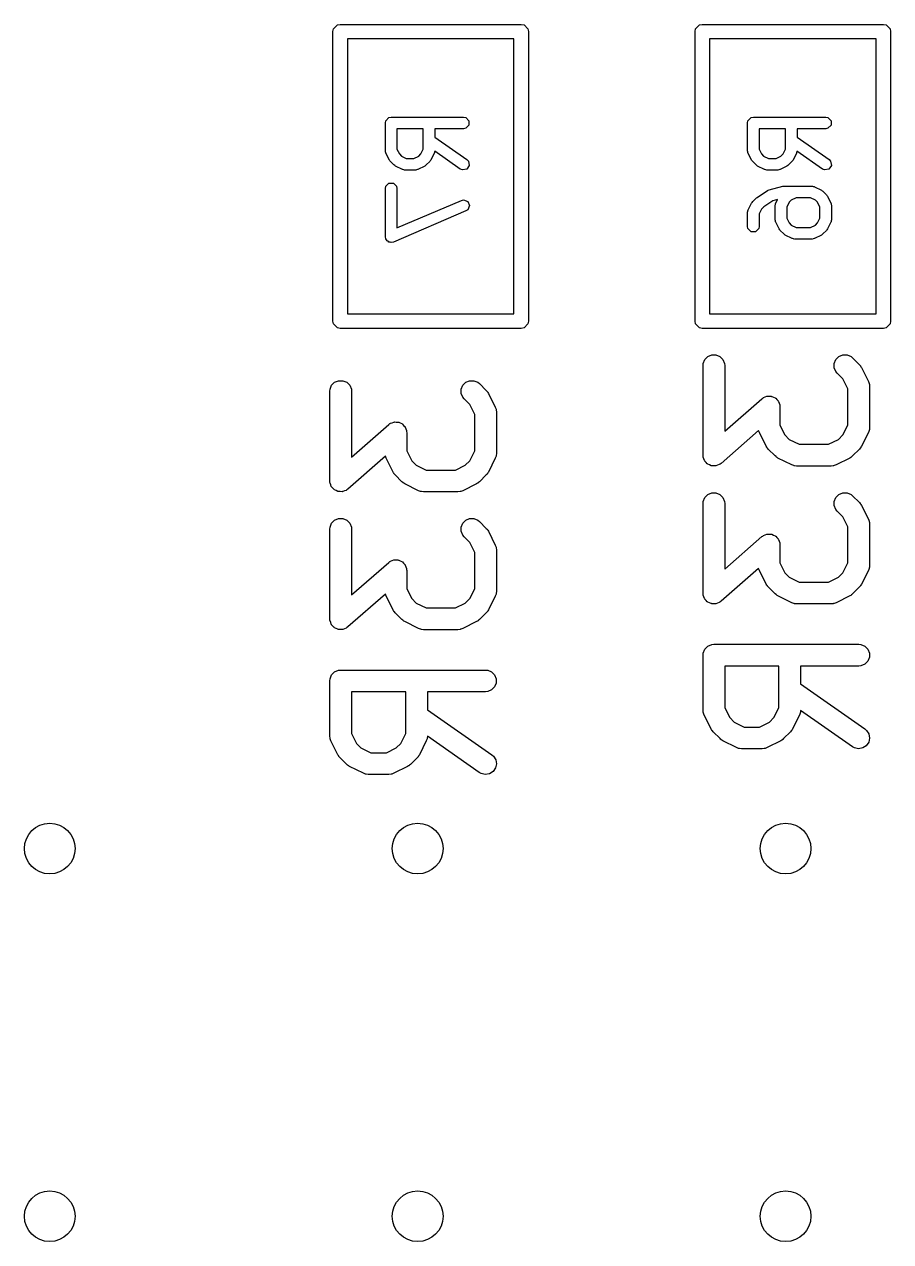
# Model space of a CAD drawing. Header units: inches. Extents: x -1.72 to 1.71, y -2.13 to 2.13.
# Drawn here: x -0.4569 to -0.2215, y -2.0254 to -1.6944 of the extents above; entities that cross this region are included whole.
import ezdxf

# ---------------------------------------------------------------- set-up
doc = ezdxf.new("R2010")
doc.units = ezdxf.units.IN
doc.header["$MEASUREMENT"] = 0
doc.layers.add('BLACK', color=250, linetype='CONTINUOUS')

msp = doc.modelspace()

# ---------------------------------------------------------------- linework, layer by layer
at = {"layer": 'BLACK', "linetype": 'CONTINUOUS'}
for p, q in [((-0.37288, -1.6956), (-0.37182, -1.69454)), ((-0.37182, -1.69454), (-0.37106, -1.69439)), ((-0.37106, -1.69439), (-0.32185, -1.69439)), ((-0.32185, -1.69439), (-0.3211, -1.69454)), ((-0.3211, -1.69454), (-0.32003, -1.6956)), ((-0.27446, -1.6956), (-0.27339, -1.69454)), ((-0.27339, -1.69454), (-0.27264, -1.69439)), ((-0.27264, -1.69439), (-0.22343, -1.69439)), ((-0.22343, -1.69439), (-0.22267, -1.69454)), ((-0.22267, -1.69454), (-0.22161, -1.6956)), ((-0.37303, -1.69636), (-0.37288, -1.6956)), ((-0.37303, -1.7751), (-0.37303, -1.69636)), ((-0.32003, -1.6956), (-0.31988, -1.69636)), ((-0.31988, -1.69636), (-0.31988, -1.7751)), ((-0.27461, -1.69636), (-0.27446, -1.6956)), ((-0.27461, -1.7751), (-0.27461, -1.69636)), ((-0.22161, -1.6956), (-0.22146, -1.69636)), ((-0.22146, -1.69636), (-0.22146, -1.7751)), ((-0.36909, -1.69833), (-0.36909, -1.77313)), ((-0.32382, -1.69833), (-0.36909, -1.69833)), ((-0.32382, -1.77313), (-0.32382, -1.69833)), ((-0.27067, -1.69833), (-0.27067, -1.77313)), ((-0.22539, -1.69833), (-0.27067, -1.69833)), ((-0.22539, -1.77313), (-0.22539, -1.69833)), ((-0.35877, -1.7212), (-0.35865, -1.7206)), ((-0.35877, -1.7287), (-0.35877, -1.7212)), ((-0.35865, -1.7206), (-0.3578, -1.71974)), ((-0.3578, -1.71974), (-0.3572, -1.71962)), ((-0.3572, -1.71962), (-0.33751, -1.71962)), ((-0.33751, -1.71962), (-0.33691, -1.71974)), ((-0.33691, -1.71974), (-0.33606, -1.7206)), ((-0.33606, -1.7206), (-0.33606, -1.7218)), ((-0.26035, -1.7212), (-0.26023, -1.7206)), ((-0.26035, -1.7287), (-0.26035, -1.7212)), ((-0.26023, -1.7206), (-0.25938, -1.71974)), ((-0.25938, -1.71974), (-0.25877, -1.71962)), ((-0.25877, -1.71962), (-0.23909, -1.71962)), ((-0.23909, -1.71962), (-0.23849, -1.71974)), ((-0.23849, -1.71974), (-0.23763, -1.7206)), ((-0.23763, -1.7206), (-0.23763, -1.7218)), ((-0.34846, -1.72277), (-0.35562, -1.72277)), ((-0.35562, -1.72277), (-0.35562, -1.72833)), ((-0.34846, -1.72833), (-0.34846, -1.72277)), ((-0.33751, -1.72277), (-0.34531, -1.72277)), ((-0.34531, -1.72277), (-0.34531, -1.72507)), ((-0.33691, -1.72265), (-0.33751, -1.72277)), ((-0.33606, -1.7218), (-0.33691, -1.72265)), ((-0.25004, -1.72277), (-0.2572, -1.72277)), ((-0.2572, -1.72277), (-0.2572, -1.72833)), ((-0.25004, -1.72833), (-0.25004, -1.72277)), ((-0.23909, -1.72277), (-0.24689, -1.72277)), ((-0.24689, -1.72277), (-0.24689, -1.72507)), ((-0.23849, -1.72265), (-0.23909, -1.72277)), ((-0.23763, -1.7218), (-0.23849, -1.72265)), ((-0.34531, -1.72507), (-0.33661, -1.73116)), ((-0.24689, -1.72507), (-0.23819, -1.73116)), ((-0.35876, -1.72878), (-0.35877, -1.7287)), ((-0.35877, -1.72881), (-0.35876, -1.72878)), ((-0.3587, -1.72905), (-0.35877, -1.72881)), ((-0.35865, -1.7293), (-0.3587, -1.72905)), ((-0.35863, -1.72933), (-0.35865, -1.7293)), ((-0.35861, -1.7294), (-0.35863, -1.72933)), ((-0.35767, -1.73128), (-0.35861, -1.7294)), ((-0.35562, -1.72833), (-0.35497, -1.72964)), ((-0.35497, -1.72964), (-0.35439, -1.73022)), ((-0.35439, -1.73022), (-0.35308, -1.73087)), ((-0.35308, -1.73087), (-0.35101, -1.73087)), ((-0.35101, -1.73087), (-0.3497, -1.73022)), ((-0.3497, -1.73022), (-0.34912, -1.72964)), ((-0.34912, -1.72964), (-0.34846, -1.72833)), ((-0.34548, -1.7294), (-0.34642, -1.73128)), ((-0.34546, -1.72933), (-0.34548, -1.7294)), ((-0.34543, -1.7293), (-0.34546, -1.72933)), ((-0.34538, -1.72905), (-0.34543, -1.7293)), ((-0.34534, -1.72889), (-0.34538, -1.72905)), ((-0.33842, -1.73374), (-0.34534, -1.72889)), ((-0.26033, -1.72878), (-0.26035, -1.7287)), ((-0.26034, -1.72881), (-0.26033, -1.72878)), ((-0.26028, -1.72905), (-0.26034, -1.72881)), ((-0.26023, -1.7293), (-0.26028, -1.72905)), ((-0.2602, -1.72933), (-0.26023, -1.7293)), ((-0.26018, -1.7294), (-0.2602, -1.72933)), ((-0.25924, -1.73128), (-0.26018, -1.7294)), ((-0.2572, -1.72833), (-0.25654, -1.72964)), ((-0.25654, -1.72964), (-0.25597, -1.73022)), ((-0.25597, -1.73022), (-0.25465, -1.73087)), ((-0.25465, -1.73087), (-0.25258, -1.73087)), ((-0.25258, -1.73087), (-0.25127, -1.73022)), ((-0.25127, -1.73022), (-0.25069, -1.72964)), ((-0.25069, -1.72964), (-0.25004, -1.72833)), ((-0.24705, -1.7294), (-0.24799, -1.73128)), ((-0.24703, -1.72933), (-0.24705, -1.7294)), ((-0.24701, -1.7293), (-0.24703, -1.72933)), ((-0.24696, -1.72905), (-0.24701, -1.7293)), ((-0.24691, -1.72889), (-0.24696, -1.72905)), ((-0.23999, -1.73374), (-0.24691, -1.72889)), ((-0.35752, -1.73148), (-0.35767, -1.73128)), ((-0.35738, -1.73169), (-0.35752, -1.73148)), ((-0.35644, -1.73262), (-0.35738, -1.73169)), ((-0.35623, -1.73276), (-0.35644, -1.73262)), ((-0.35603, -1.73292), (-0.35623, -1.73276)), ((-0.35415, -1.73386), (-0.35603, -1.73292)), ((-0.35408, -1.73388), (-0.35415, -1.73386)), ((-0.35405, -1.7339), (-0.35408, -1.73388)), ((-0.3538, -1.73395), (-0.35405, -1.7339)), ((-0.35356, -1.73402), (-0.3538, -1.73395)), ((-0.35353, -1.73401), (-0.35356, -1.73402)), ((-0.35345, -1.73402), (-0.35353, -1.73401)), ((-0.35064, -1.73402), (-0.35345, -1.73402)), ((-0.35056, -1.73401), (-0.35064, -1.73402)), ((-0.35053, -1.73402), (-0.35056, -1.73401)), ((-0.35028, -1.73395), (-0.35053, -1.73402)), ((-0.35003, -1.7339), (-0.35028, -1.73395)), ((-0.35001, -1.73388), (-0.35003, -1.7339)), ((-0.34993, -1.73386), (-0.35001, -1.73388)), ((-0.34806, -1.73292), (-0.34993, -1.73386)), ((-0.34786, -1.73276), (-0.34806, -1.73292)), ((-0.34765, -1.73262), (-0.34786, -1.73276)), ((-0.34671, -1.73169), (-0.34765, -1.73262)), ((-0.34657, -1.73148), (-0.34671, -1.73169)), ((-0.34642, -1.73128), (-0.34657, -1.73148)), ((-0.33785, -1.73398), (-0.33842, -1.73374)), ((-0.33667, -1.73378), (-0.33785, -1.73398)), ((-0.33598, -1.73279), (-0.33667, -1.73378)), ((-0.33661, -1.73116), (-0.33619, -1.7316)), ((-0.33619, -1.7316), (-0.33598, -1.73279)), ((-0.25909, -1.73148), (-0.25924, -1.73128)), ((-0.25895, -1.73169), (-0.25909, -1.73148)), ((-0.25801, -1.73262), (-0.25895, -1.73169)), ((-0.2578, -1.73276), (-0.25801, -1.73262)), ((-0.2576, -1.73292), (-0.2578, -1.73276)), ((-0.25573, -1.73386), (-0.2576, -1.73292)), ((-0.25565, -1.73388), (-0.25573, -1.73386)), ((-0.25563, -1.7339), (-0.25565, -1.73388)), ((-0.25538, -1.73395), (-0.25563, -1.7339)), ((-0.25514, -1.73402), (-0.25538, -1.73395)), ((-0.2551, -1.73401), (-0.25514, -1.73402)), ((-0.25502, -1.73402), (-0.2551, -1.73401)), ((-0.25221, -1.73402), (-0.25502, -1.73402)), ((-0.25213, -1.73401), (-0.25221, -1.73402)), ((-0.2521, -1.73402), (-0.25213, -1.73401)), ((-0.25186, -1.73395), (-0.2521, -1.73402)), ((-0.25161, -1.7339), (-0.25186, -1.73395)), ((-0.25158, -1.73388), (-0.25161, -1.7339)), ((-0.25151, -1.73386), (-0.25158, -1.73388)), ((-0.24963, -1.73292), (-0.25151, -1.73386)), ((-0.24943, -1.73276), (-0.24963, -1.73292)), ((-0.24922, -1.73262), (-0.24943, -1.73276)), ((-0.24829, -1.73169), (-0.24922, -1.73262)), ((-0.24815, -1.73148), (-0.24829, -1.73169)), ((-0.24799, -1.73128), (-0.24815, -1.73148)), ((-0.23943, -1.73398), (-0.23999, -1.73374)), ((-0.23824, -1.73378), (-0.23943, -1.73398)), ((-0.23755, -1.73279), (-0.23824, -1.73378)), ((-0.23819, -1.73116), (-0.23776, -1.7316)), ((-0.23776, -1.7316), (-0.23755, -1.73279)), ((-0.35865, -1.73841), (-0.3578, -1.73755)), ((-0.3578, -1.73755), (-0.3566, -1.73755)), ((-0.3566, -1.73755), (-0.35574, -1.73841)), ((-0.35877, -1.73901), (-0.35865, -1.73841)), ((-0.35877, -1.75213), (-0.35877, -1.73901)), ((-0.35574, -1.73841), (-0.35562, -1.73901)), ((-0.35562, -1.73901), (-0.35562, -1.74974)), ((-0.25777, -1.74145), (-0.25496, -1.73957)), ((-0.25496, -1.73957), (-0.25471, -1.73947)), ((-0.25471, -1.73947), (-0.25447, -1.73936)), ((-0.25447, -1.73936), (-0.25072, -1.73842)), ((-0.25072, -1.73842), (-0.25053, -1.73841)), ((-0.25053, -1.73841), (-0.25034, -1.73837)), ((-0.25034, -1.73837), (-0.24284, -1.73837)), ((-0.24284, -1.73837), (-0.24276, -1.73839)), ((-0.24276, -1.73839), (-0.24273, -1.73838)), ((-0.24273, -1.73838), (-0.24248, -1.73844)), ((-0.24248, -1.73844), (-0.24224, -1.73849)), ((-0.24224, -1.73849), (-0.24221, -1.73852)), ((-0.24221, -1.73852), (-0.24213, -1.73854)), ((-0.24213, -1.73854), (-0.24026, -1.73948)), ((-0.24026, -1.73948), (-0.24006, -1.73963)), ((-0.24006, -1.73963), (-0.23985, -1.73977)), ((-0.23985, -1.73977), (-0.23891, -1.74071)), ((-0.23891, -1.74071), (-0.23877, -1.74092)), ((-0.23877, -1.74092), (-0.23862, -1.74112)), ((-0.35562, -1.74974), (-0.33813, -1.74225)), ((-0.33813, -1.74225), (-0.33753, -1.74212)), ((-0.33753, -1.74212), (-0.33641, -1.74257)), ((-0.33641, -1.74257), (-0.33594, -1.74368)), ((-0.33594, -1.74368), (-0.33639, -1.7448)), ((-0.26018, -1.74487), (-0.25924, -1.74299)), ((-0.25924, -1.74299), (-0.25909, -1.74279)), ((-0.25909, -1.74279), (-0.25895, -1.74258)), ((-0.25895, -1.74258), (-0.25801, -1.74165)), ((-0.25801, -1.74165), (-0.25788, -1.74156)), ((-0.25788, -1.74156), (-0.25777, -1.74145)), ((-0.2559, -1.74398), (-0.25654, -1.74463)), ((-0.25344, -1.74235), (-0.2559, -1.74398)), ((-0.25221, -1.74204), (-0.25344, -1.74235)), ((-0.25285, -1.74358), (-0.25278, -1.74334)), ((-0.25283, -1.74362), (-0.25285, -1.74358)), ((-0.25285, -1.7437), (-0.25283, -1.74362)), ((-0.25285, -1.74745), (-0.25285, -1.7437)), ((-0.25278, -1.74334), (-0.25273, -1.74309)), ((-0.25273, -1.74309), (-0.2527, -1.74307)), ((-0.2527, -1.74307), (-0.25268, -1.74299)), ((-0.25268, -1.74299), (-0.25221, -1.74204)), ((-0.24904, -1.74275), (-0.2497, -1.74407)), ((-0.2497, -1.74407), (-0.2497, -1.74707)), ((-0.24847, -1.74218), (-0.24904, -1.74275)), ((-0.24715, -1.74152), (-0.24847, -1.74218)), ((-0.24321, -1.74152), (-0.24715, -1.74152)), ((-0.2419, -1.74218), (-0.24321, -1.74152)), ((-0.24132, -1.74275), (-0.2419, -1.74218)), ((-0.24066, -1.74407), (-0.24132, -1.74275)), ((-0.24066, -1.74707), (-0.24066, -1.74407)), ((-0.23862, -1.74112), (-0.23768, -1.74299)), ((-0.23768, -1.74299), (-0.23766, -1.74307)), ((-0.23766, -1.74307), (-0.23763, -1.74309)), ((-0.23763, -1.74309), (-0.23758, -1.74334)), ((-0.23758, -1.74334), (-0.23752, -1.74358)), ((-0.23752, -1.74358), (-0.23753, -1.74362)), ((-0.23753, -1.74362), (-0.23751, -1.7437)), ((-0.23751, -1.7437), (-0.23751, -1.74745)), ((-0.33689, -1.74514), (-0.35658, -1.75358)), ((-0.33639, -1.7448), (-0.33689, -1.74514)), ((-0.26035, -1.74557), (-0.26033, -1.74549)), ((-0.26035, -1.74932), (-0.26035, -1.74557)), ((-0.26034, -1.74546), (-0.26028, -1.74522)), ((-0.26033, -1.74549), (-0.26034, -1.74546)), ((-0.26028, -1.74522), (-0.26023, -1.74497)), ((-0.26023, -1.74497), (-0.2602, -1.74494)), ((-0.2602, -1.74494), (-0.26018, -1.74487)), ((-0.25654, -1.74463), (-0.2572, -1.74594)), ((-0.2572, -1.74594), (-0.2572, -1.74932)), ((-0.25283, -1.74752), (-0.25285, -1.74745)), ((-0.25285, -1.74756), (-0.25283, -1.74752)), ((-0.25278, -1.7478), (-0.25285, -1.74756)), ((-0.2497, -1.74707), (-0.24904, -1.74839)), ((-0.24132, -1.74839), (-0.24066, -1.74707)), ((-0.23752, -1.74756), (-0.23758, -1.7478)), ((-0.23751, -1.74745), (-0.23753, -1.74752)), ((-0.23753, -1.74752), (-0.23752, -1.74756)), ((-0.26023, -1.74992), (-0.26035, -1.74932)), ((-0.25938, -1.75078), (-0.26023, -1.74992)), ((-0.25817, -1.75078), (-0.25938, -1.75078)), ((-0.25732, -1.74992), (-0.25817, -1.75078)), ((-0.2572, -1.74932), (-0.25732, -1.74992)), ((-0.25273, -1.74805), (-0.25278, -1.7478)), ((-0.2527, -1.74807), (-0.25273, -1.74805)), ((-0.25268, -1.74815), (-0.2527, -1.74807)), ((-0.25175, -1.75002), (-0.25268, -1.74815)), ((-0.25159, -1.75022), (-0.25175, -1.75002)), ((-0.25145, -1.75043), (-0.25159, -1.75022)), ((-0.25051, -1.75137), (-0.25145, -1.75043)), ((-0.24904, -1.74839), (-0.24847, -1.74896)), ((-0.24847, -1.74896), (-0.24715, -1.74962)), ((-0.24715, -1.74962), (-0.24321, -1.74962)), ((-0.24321, -1.74962), (-0.2419, -1.74896)), ((-0.2419, -1.74896), (-0.24132, -1.74839)), ((-0.23891, -1.75043), (-0.23985, -1.75137)), ((-0.23877, -1.75022), (-0.23891, -1.75043)), ((-0.23862, -1.75002), (-0.23877, -1.75022)), ((-0.23768, -1.74815), (-0.23862, -1.75002)), ((-0.23766, -1.74807), (-0.23768, -1.74815)), ((-0.23763, -1.74805), (-0.23766, -1.74807)), ((-0.23758, -1.7478), (-0.23763, -1.74805)), ((-0.35877, -1.75215), (-0.35877, -1.75213)), ((-0.35877, -1.75217), (-0.35877, -1.75215)), ((-0.35877, -1.75215), (-0.35877, -1.75215)), ((-0.35865, -1.75274), (-0.35877, -1.75217)), ((-0.35843, -1.75296), (-0.35865, -1.75274)), ((-0.3583, -1.75326), (-0.35843, -1.75296)), ((-0.35802, -1.75337), (-0.3583, -1.75326)), ((-0.3578, -1.75359), (-0.35802, -1.75337)), ((-0.35748, -1.75359), (-0.3578, -1.75359)), ((-0.35718, -1.75371), (-0.35748, -1.75359)), ((-0.35661, -1.75359), (-0.35718, -1.75371)), ((-0.3566, -1.75359), (-0.35661, -1.75359)), ((-0.35659, -1.75358), (-0.3566, -1.75359)), ((-0.35658, -1.75358), (-0.35659, -1.75358)), ((-0.2503, -1.75151), (-0.25051, -1.75137)), ((-0.2501, -1.75167), (-0.2503, -1.75151)), ((-0.24823, -1.7526), (-0.2501, -1.75167)), ((-0.24815, -1.75262), (-0.24823, -1.7526)), ((-0.24813, -1.75265), (-0.24815, -1.75262)), ((-0.24788, -1.7527), (-0.24813, -1.75265)), ((-0.24764, -1.75277), (-0.24788, -1.7527)), ((-0.2476, -1.75275), (-0.24764, -1.75277)), ((-0.24753, -1.75277), (-0.2476, -1.75275)), ((-0.24284, -1.75277), (-0.24753, -1.75277)), ((-0.24276, -1.75275), (-0.24284, -1.75277)), ((-0.24273, -1.75277), (-0.24276, -1.75275)), ((-0.24248, -1.7527), (-0.24273, -1.75277)), ((-0.24224, -1.75265), (-0.24248, -1.7527)), ((-0.24221, -1.75262), (-0.24224, -1.75265)), ((-0.24213, -1.7526), (-0.24221, -1.75262)), ((-0.24026, -1.75167), (-0.24213, -1.7526)), ((-0.24006, -1.75151), (-0.24026, -1.75167)), ((-0.23985, -1.75137), (-0.24006, -1.75151)), ((-0.36909, -1.77313), (-0.32382, -1.77313)), ((-0.27067, -1.77313), (-0.22539, -1.77313)), ((-0.37288, -1.77585), (-0.37303, -1.7751)), ((-0.37182, -1.77692), (-0.37288, -1.77585)), ((-0.37106, -1.77707), (-0.37182, -1.77692)), ((-0.32185, -1.77707), (-0.37106, -1.77707)), ((-0.3211, -1.77692), (-0.32185, -1.77707)), ((-0.32003, -1.77585), (-0.3211, -1.77692)), ((-0.31988, -1.7751), (-0.32003, -1.77585)), ((-0.27446, -1.77585), (-0.27461, -1.7751)), ((-0.27339, -1.77692), (-0.27446, -1.77585)), ((-0.27264, -1.77707), (-0.27339, -1.77692)), ((-0.22343, -1.77707), (-0.27264, -1.77707)), ((-0.22267, -1.77692), (-0.22343, -1.77707)), ((-0.22161, -1.77585), (-0.22267, -1.77692)), ((-0.22146, -1.7751), (-0.22161, -1.77585)), ((-0.27245, -1.78717), (-0.27239, -1.7866)), ((-0.27245, -1.81154), (-0.27245, -1.78717)), ((-0.27239, -1.7866), (-0.27195, -1.78553)), ((-0.27195, -1.78553), (-0.27114, -1.78472)), ((-0.27114, -1.78472), (-0.27007, -1.78428)), ((-0.27007, -1.78428), (-0.26892, -1.78428)), ((-0.26892, -1.78428), (-0.26785, -1.78472)), ((-0.26785, -1.78472), (-0.26704, -1.78553)), ((-0.26704, -1.78553), (-0.2666, -1.7866)), ((-0.2666, -1.7866), (-0.26654, -1.78717)), ((-0.26654, -1.78717), (-0.26654, -1.80504)), ((-0.23677, -1.7866), (-0.23633, -1.78553)), ((-0.23677, -1.78775), (-0.23677, -1.7866)), ((-0.23633, -1.78553), (-0.23552, -1.78472)), ((-0.23552, -1.78472), (-0.23445, -1.78428)), ((-0.23445, -1.78428), (-0.2333, -1.78428)), ((-0.2333, -1.78428), (-0.23223, -1.78472)), ((-0.23223, -1.78472), (-0.23179, -1.78508)), ((-0.23179, -1.78508), (-0.22991, -1.78696)), ((-0.22991, -1.78696), (-0.22973, -1.78719)), ((-0.22973, -1.78719), (-0.22967, -1.78724)), ((-0.22967, -1.78724), (-0.22961, -1.78733)), ((-0.22961, -1.78733), (-0.22954, -1.78741)), ((-0.22954, -1.78741), (-0.22952, -1.78748)), ((-0.23633, -1.78881), (-0.23677, -1.78775)), ((-0.23596, -1.78926), (-0.23633, -1.78881)), ((-0.23443, -1.7908), (-0.23596, -1.78926)), ((-0.22952, -1.78748), (-0.22936, -1.78773)), ((-0.22936, -1.78773), (-0.22748, -1.79148)), ((-0.37387, -1.79417), (-0.37382, -1.7936)), ((-0.37382, -1.7936), (-0.37338, -1.79253)), ((-0.37338, -1.79253), (-0.37256, -1.79172)), ((-0.37256, -1.79172), (-0.3715, -1.79128)), ((-0.3715, -1.79128), (-0.37034, -1.79128)), ((-0.37034, -1.79128), (-0.36928, -1.79172)), ((-0.36928, -1.79172), (-0.36847, -1.79253)), ((-0.36847, -1.79253), (-0.36802, -1.7936)), ((-0.36802, -1.7936), (-0.36797, -1.79417)), ((-0.3382, -1.7936), (-0.33776, -1.79253)), ((-0.3382, -1.79475), (-0.3382, -1.7936)), ((-0.33776, -1.79253), (-0.33694, -1.79172)), ((-0.33694, -1.79172), (-0.33588, -1.79128)), ((-0.33588, -1.79128), (-0.33472, -1.79128)), ((-0.33472, -1.79128), (-0.33366, -1.79172)), ((-0.33366, -1.79172), (-0.33321, -1.79208)), ((-0.33321, -1.79208), (-0.33134, -1.79396)), ((-0.33134, -1.79396), (-0.33115, -1.79419)), ((-0.23308, -1.79349), (-0.23443, -1.7908)), ((-0.23308, -1.80335), (-0.23308, -1.79349)), ((-0.22748, -1.79148), (-0.22728, -1.79202)), ((-0.22728, -1.79202), (-0.22727, -1.79212)), ((-0.22727, -1.79212), (-0.22723, -1.79222)), ((-0.22723, -1.79222), (-0.22717, -1.7928)), ((-0.22717, -1.7928), (-0.22717, -1.80405)), ((-0.37387, -1.81854), (-0.37387, -1.79417)), ((-0.36797, -1.79417), (-0.36797, -1.81204)), ((-0.33776, -1.79581), (-0.3382, -1.79475)), ((-0.33739, -1.79626), (-0.33776, -1.79581)), ((-0.33585, -1.7978), (-0.33739, -1.79626)), ((-0.33115, -1.79419), (-0.33109, -1.79424)), ((-0.33109, -1.79424), (-0.33104, -1.79433)), ((-0.33104, -1.79433), (-0.33097, -1.79441)), ((-0.33097, -1.79441), (-0.33094, -1.79448)), ((-0.33094, -1.79448), (-0.33078, -1.79473)), ((-0.33078, -1.79473), (-0.32891, -1.79848)), ((-0.26654, -1.80504), (-0.25644, -1.7962)), ((-0.25644, -1.7962), (-0.25619, -1.79602)), ((-0.25619, -1.79602), (-0.25614, -1.79597)), ((-0.25614, -1.79597), (-0.25609, -1.79594)), ((-0.25609, -1.79594), (-0.25597, -1.79586)), ((-0.25597, -1.79586), (-0.25552, -1.79571)), ((-0.25552, -1.79571), (-0.25507, -1.79552)), ((-0.25507, -1.79552), (-0.25497, -1.79552)), ((-0.25497, -1.79552), (-0.25488, -1.79549)), ((-0.25488, -1.79549), (-0.2544, -1.79552)), ((-0.2544, -1.79552), (-0.25392, -1.79552)), ((-0.25392, -1.79552), (-0.25383, -1.79556)), ((-0.25383, -1.79556), (-0.25373, -1.79557)), ((-0.25373, -1.79557), (-0.2533, -1.79578)), ((-0.2533, -1.79578), (-0.25286, -1.79597)), ((-0.25286, -1.79597), (-0.25279, -1.79604)), ((-0.25279, -1.79604), (-0.2527, -1.79608)), ((-0.2527, -1.79608), (-0.25238, -1.79644)), ((-0.25238, -1.79644), (-0.25204, -1.79678)), ((-0.25204, -1.79678), (-0.252, -1.79687)), ((-0.252, -1.79687), (-0.25194, -1.79695)), ((-0.25194, -1.79695), (-0.25178, -1.7974)), ((-0.3345, -1.80049), (-0.33585, -1.7978)), ((-0.3345, -1.81035), (-0.3345, -1.80049)), ((-0.32891, -1.79848), (-0.3287, -1.79902)), ((-0.3287, -1.79902), (-0.3287, -1.79912)), ((-0.3287, -1.79912), (-0.32865, -1.79922)), ((-0.32865, -1.79922), (-0.3286, -1.7998)), ((-0.3286, -1.7998), (-0.3286, -1.81105)), ((-0.25178, -1.7974), (-0.2516, -1.79784)), ((-0.2516, -1.79784), (-0.25159, -1.79799)), ((-0.25159, -1.79799), (-0.25157, -1.79804)), ((-0.25157, -1.79804), (-0.25157, -1.79812)), ((-0.25157, -1.79812), (-0.25154, -1.79842)), ((-0.25154, -1.79842), (-0.25154, -1.80335)), ((-0.36797, -1.81204), (-0.35787, -1.8032)), ((-0.35787, -1.8032), (-0.35762, -1.80302)), ((-0.35762, -1.80302), (-0.35756, -1.80297)), ((-0.35756, -1.80297), (-0.35751, -1.80294)), ((-0.35751, -1.80294), (-0.3574, -1.80286)), ((-0.3574, -1.80286), (-0.35694, -1.80271)), ((-0.35694, -1.80271), (-0.3565, -1.80252)), ((-0.3565, -1.80252), (-0.3564, -1.80252)), ((-0.3564, -1.80252), (-0.3563, -1.80249)), ((-0.3563, -1.80249), (-0.35583, -1.80252)), ((-0.35583, -1.80252), (-0.35535, -1.80252)), ((-0.35535, -1.80252), (-0.35525, -1.80256)), ((-0.35525, -1.80256), (-0.35515, -1.80257)), ((-0.35515, -1.80257), (-0.35472, -1.80278)), ((-0.35472, -1.80278), (-0.35428, -1.80297)), ((-0.35428, -1.80297), (-0.35421, -1.80304)), ((-0.35421, -1.80304), (-0.35412, -1.80308)), ((-0.35412, -1.80308), (-0.35381, -1.80344)), ((-0.35381, -1.80344), (-0.35347, -1.80378)), ((-0.35347, -1.80378), (-0.35343, -1.80387)), ((-0.35343, -1.80387), (-0.35336, -1.80395)), ((-0.35336, -1.80395), (-0.35321, -1.8044)), ((-0.25154, -1.80335), (-0.2502, -1.80605)), ((-0.23443, -1.80605), (-0.23308, -1.80335)), ((-0.35321, -1.8044), (-0.35303, -1.80484)), ((-0.35303, -1.80484), (-0.35301, -1.80499)), ((-0.35301, -1.80499), (-0.35299, -1.80504)), ((-0.35299, -1.80504), (-0.353, -1.80512)), ((-0.353, -1.80512), (-0.35297, -1.80542)), ((-0.35297, -1.80542), (-0.35297, -1.81035)), ((-0.25734, -1.80483), (-0.26755, -1.81377)), ((-0.25714, -1.80537), (-0.25734, -1.80483)), ((-0.25526, -1.80912), (-0.25714, -1.80537)), ((-0.2502, -1.80605), (-0.249, -1.80724)), ((-0.249, -1.80724), (-0.2463, -1.80859)), ((-0.23832, -1.80859), (-0.23562, -1.80724)), ((-0.23562, -1.80724), (-0.23443, -1.80605)), ((-0.22748, -1.80537), (-0.22936, -1.80912)), ((-0.22728, -1.80483), (-0.22748, -1.80537)), ((-0.22727, -1.80472), (-0.22728, -1.80483)), ((-0.22723, -1.80462), (-0.22727, -1.80472)), ((-0.22717, -1.80405), (-0.22723, -1.80462)), ((-0.35297, -1.81035), (-0.35162, -1.81305)), ((-0.33585, -1.81305), (-0.3345, -1.81035)), ((-0.25511, -1.80936), (-0.25526, -1.80912)), ((-0.25508, -1.80944), (-0.25511, -1.80936)), ((-0.25501, -1.80952), (-0.25508, -1.80944)), ((-0.25496, -1.80961), (-0.25501, -1.80952)), ((-0.2549, -1.80966), (-0.25496, -1.80961)), ((-0.25471, -1.80988), (-0.2549, -1.80966)), ((-0.25284, -1.81176), (-0.25471, -1.80988)), ((-0.2463, -1.80859), (-0.23832, -1.80859)), ((-0.22991, -1.80988), (-0.23179, -1.81176)), ((-0.22973, -1.80966), (-0.22991, -1.80988)), ((-0.22967, -1.80961), (-0.22973, -1.80966)), ((-0.22961, -1.80952), (-0.22967, -1.80961)), ((-0.22954, -1.80944), (-0.22961, -1.80952)), ((-0.22952, -1.80936), (-0.22954, -1.80944)), ((-0.22936, -1.80912), (-0.22952, -1.80936)), ((-0.35877, -1.81183), (-0.36898, -1.82077)), ((-0.35856, -1.81237), (-0.35877, -1.81183)), ((-0.35669, -1.81612), (-0.35856, -1.81237)), ((-0.35162, -1.81305), (-0.35042, -1.81424)), ((-0.33705, -1.81424), (-0.33585, -1.81305)), ((-0.32891, -1.81237), (-0.33078, -1.81612)), ((-0.3287, -1.81183), (-0.32891, -1.81237)), ((-0.32865, -1.81162), (-0.3287, -1.81172)), ((-0.3287, -1.81172), (-0.3287, -1.81183)), ((-0.3286, -1.81105), (-0.32865, -1.81162)), ((-0.27242, -1.81185), (-0.27245, -1.81154)), ((-0.27242, -1.81193), (-0.27242, -1.81185)), ((-0.27241, -1.81198), (-0.27242, -1.81193)), ((-0.27239, -1.81212), (-0.27241, -1.81198)), ((-0.27221, -1.81256), (-0.27239, -1.81212)), ((-0.27205, -1.81302), (-0.27221, -1.81256)), ((-0.27199, -1.81309), (-0.27205, -1.81302)), ((-0.27195, -1.81318), (-0.27199, -1.81309)), ((-0.27161, -1.81352), (-0.27195, -1.81318)), ((-0.2713, -1.81388), (-0.27161, -1.81352)), ((-0.27121, -1.81393), (-0.2713, -1.81388)), ((-0.26755, -1.81377), (-0.2678, -1.81394)), ((-0.25261, -1.81194), (-0.25284, -1.81176)), ((-0.25256, -1.812), (-0.25261, -1.81194)), ((-0.25247, -1.81206), (-0.25256, -1.812)), ((-0.25239, -1.81212), (-0.25247, -1.81206)), ((-0.25232, -1.81215), (-0.25239, -1.81212)), ((-0.25207, -1.81231), (-0.25232, -1.81215)), ((-0.24832, -1.81419), (-0.25207, -1.81231)), ((-0.23255, -1.81231), (-0.2363, -1.81419)), ((-0.23231, -1.81215), (-0.23255, -1.81231)), ((-0.23223, -1.81212), (-0.23231, -1.81215)), ((-0.23215, -1.81206), (-0.23223, -1.81212)), ((-0.23206, -1.812), (-0.23215, -1.81206)), ((-0.23201, -1.81194), (-0.23206, -1.812)), ((-0.23179, -1.81176), (-0.23201, -1.81194)), ((-0.35653, -1.81636), (-0.35669, -1.81612)), ((-0.3565, -1.81644), (-0.35653, -1.81636)), ((-0.35644, -1.81652), (-0.3565, -1.81644)), ((-0.35638, -1.81661), (-0.35644, -1.81652)), ((-0.35632, -1.81666), (-0.35638, -1.81661)), ((-0.35614, -1.81688), (-0.35632, -1.81666)), ((-0.35426, -1.81876), (-0.35614, -1.81688)), ((-0.35042, -1.81424), (-0.34773, -1.81559)), ((-0.34773, -1.81559), (-0.33975, -1.81559)), ((-0.33975, -1.81559), (-0.33705, -1.81424)), ((-0.33134, -1.81688), (-0.33321, -1.81876)), ((-0.33115, -1.81666), (-0.33134, -1.81688)), ((-0.33109, -1.81661), (-0.33115, -1.81666)), ((-0.33104, -1.81652), (-0.33109, -1.81661)), ((-0.33097, -1.81644), (-0.33104, -1.81652)), ((-0.33094, -1.81636), (-0.33097, -1.81644)), ((-0.33078, -1.81612), (-0.33094, -1.81636)), ((-0.27114, -1.814), (-0.27121, -1.81393)), ((-0.27069, -1.81418), (-0.27114, -1.814)), ((-0.27026, -1.8144), (-0.27069, -1.81418)), ((-0.27016, -1.8144), (-0.27026, -1.8144)), ((-0.27007, -1.81444), (-0.27016, -1.8144)), ((-0.26959, -1.81444), (-0.27007, -1.81444)), ((-0.26911, -1.81447), (-0.26959, -1.81444)), ((-0.26902, -1.81444), (-0.26911, -1.81447)), ((-0.26892, -1.81444), (-0.26902, -1.81444)), ((-0.26848, -1.81426), (-0.26892, -1.81444)), ((-0.26802, -1.8141), (-0.26848, -1.81426)), ((-0.26791, -1.81402), (-0.26802, -1.8141)), ((-0.26785, -1.814), (-0.26791, -1.81402)), ((-0.2678, -1.81394), (-0.26785, -1.814)), ((-0.24778, -1.81439), (-0.24832, -1.81419)), ((-0.24767, -1.8144), (-0.24778, -1.81439)), ((-0.24757, -1.81444), (-0.24767, -1.8144)), ((-0.247, -1.8145), (-0.24757, -1.81444)), ((-0.23762, -1.8145), (-0.247, -1.8145)), ((-0.23705, -1.81444), (-0.23762, -1.8145)), ((-0.23695, -1.8144), (-0.23705, -1.81444)), ((-0.23684, -1.81439), (-0.23695, -1.8144)), ((-0.2363, -1.81419), (-0.23684, -1.81439)), ((-0.37384, -1.81885), (-0.37387, -1.81854)), ((-0.37385, -1.81893), (-0.37384, -1.81885)), ((-0.37383, -1.81898), (-0.37385, -1.81893)), ((-0.37382, -1.81912), (-0.37383, -1.81898)), ((-0.37363, -1.81956), (-0.37382, -1.81912)), ((-0.37348, -1.82002), (-0.37363, -1.81956)), ((-0.37341, -1.82009), (-0.37348, -1.82002)), ((-0.37338, -1.82018), (-0.37341, -1.82009)), ((-0.37304, -1.82052), (-0.37338, -1.82018)), ((-0.35403, -1.81894), (-0.35426, -1.81876)), ((-0.35398, -1.819), (-0.35403, -1.81894)), ((-0.35389, -1.81906), (-0.35398, -1.819)), ((-0.35381, -1.81912), (-0.35389, -1.81906)), ((-0.35374, -1.81915), (-0.35381, -1.81912)), ((-0.35349, -1.81931), (-0.35374, -1.81915)), ((-0.34974, -1.82119), (-0.35349, -1.81931)), ((-0.33398, -1.81931), (-0.33773, -1.82119)), ((-0.33373, -1.81915), (-0.33398, -1.81931)), ((-0.33366, -1.81912), (-0.33373, -1.81915)), ((-0.33358, -1.81906), (-0.33366, -1.81912)), ((-0.33349, -1.819), (-0.33358, -1.81906)), ((-0.33344, -1.81894), (-0.33349, -1.819)), ((-0.33321, -1.81876), (-0.33344, -1.81894)), ((-0.37272, -1.82088), (-0.37304, -1.82052)), ((-0.37263, -1.82093), (-0.37272, -1.82088)), ((-0.37256, -1.821), (-0.37263, -1.82093)), ((-0.37212, -1.82118), (-0.37256, -1.821)), ((-0.37169, -1.8214), (-0.37212, -1.82118)), ((-0.37159, -1.8214), (-0.37169, -1.8214)), ((-0.3715, -1.82144), (-0.37159, -1.8214)), ((-0.37102, -1.82144), (-0.3715, -1.82144)), ((-0.37054, -1.82147), (-0.37102, -1.82144)), ((-0.37044, -1.82144), (-0.37054, -1.82147)), ((-0.37034, -1.82144), (-0.37044, -1.82144)), ((-0.3699, -1.82126), (-0.37034, -1.82144)), ((-0.36945, -1.8211), (-0.3699, -1.82126)), ((-0.36933, -1.82102), (-0.36945, -1.8211)), ((-0.36928, -1.821), (-0.36933, -1.82102)), ((-0.36923, -1.82094), (-0.36928, -1.821)), ((-0.36898, -1.82077), (-0.36923, -1.82094)), ((-0.3492, -1.82139), (-0.34974, -1.82119)), ((-0.3491, -1.8214), (-0.3492, -1.82139)), ((-0.349, -1.82144), (-0.3491, -1.8214)), ((-0.34842, -1.8215), (-0.349, -1.82144)), ((-0.33905, -1.8215), (-0.34842, -1.8215)), ((-0.33847, -1.82144), (-0.33905, -1.8215)), ((-0.33838, -1.8214), (-0.33847, -1.82144)), ((-0.33827, -1.82139), (-0.33838, -1.8214)), ((-0.33773, -1.82119), (-0.33827, -1.82139)), ((-0.27239, -1.82409), (-0.27195, -1.82303)), ((-0.27195, -1.82303), (-0.27114, -1.82221)), ((-0.27114, -1.82221), (-0.27007, -1.82177)), ((-0.27007, -1.82177), (-0.26892, -1.82177)), ((-0.26892, -1.82177), (-0.26785, -1.82221)), ((-0.26785, -1.82221), (-0.26704, -1.82303)), ((-0.26704, -1.82303), (-0.2666, -1.82409)), ((-0.23677, -1.82409), (-0.23633, -1.82303)), ((-0.23633, -1.82303), (-0.23552, -1.82221)), ((-0.23552, -1.82221), (-0.23445, -1.82177)), ((-0.23445, -1.82177), (-0.2333, -1.82177)), ((-0.2333, -1.82177), (-0.23223, -1.82221)), ((-0.23223, -1.82221), (-0.23179, -1.82258)), ((-0.23179, -1.82258), (-0.22991, -1.82445)), ((-0.27245, -1.82467), (-0.27239, -1.82409)), ((-0.27245, -1.84904), (-0.27245, -1.82467)), ((-0.2666, -1.82409), (-0.26654, -1.82467)), ((-0.26654, -1.82467), (-0.26654, -1.84253)), ((-0.23677, -1.82524), (-0.23677, -1.82409)), ((-0.23633, -1.82631), (-0.23677, -1.82524)), ((-0.23596, -1.82676), (-0.23633, -1.82631)), ((-0.23443, -1.82829), (-0.23596, -1.82676)), ((-0.22991, -1.82445), (-0.22973, -1.82468)), ((-0.22973, -1.82468), (-0.22967, -1.82473)), ((-0.22967, -1.82473), (-0.22961, -1.82482)), ((-0.22961, -1.82482), (-0.22954, -1.8249)), ((-0.22954, -1.8249), (-0.22952, -1.82497)), ((-0.22952, -1.82497), (-0.22936, -1.82522)), ((-0.22936, -1.82522), (-0.22748, -1.82897)), ((-0.37382, -1.83109), (-0.37338, -1.83003)), ((-0.37338, -1.83003), (-0.37256, -1.82921)), ((-0.37256, -1.82921), (-0.3715, -1.82877)), ((-0.3715, -1.82877), (-0.37034, -1.82877)), ((-0.37034, -1.82877), (-0.36928, -1.82921)), ((-0.36928, -1.82921), (-0.36847, -1.83003)), ((-0.36847, -1.83003), (-0.36802, -1.83109)), ((-0.3382, -1.83109), (-0.33776, -1.83003)), ((-0.33776, -1.83003), (-0.33694, -1.82921)), ((-0.33694, -1.82921), (-0.33588, -1.82877)), ((-0.33588, -1.82877), (-0.33472, -1.82877)), ((-0.33472, -1.82877), (-0.33366, -1.82921)), ((-0.33366, -1.82921), (-0.33321, -1.82958)), ((-0.33321, -1.82958), (-0.33134, -1.83145)), ((-0.23308, -1.83099), (-0.23443, -1.82829)), ((-0.22748, -1.82897), (-0.22728, -1.82951)), ((-0.22728, -1.82951), (-0.22727, -1.82962)), ((-0.22727, -1.82962), (-0.22723, -1.82972)), ((-0.22723, -1.82972), (-0.22717, -1.83029)), ((-0.22717, -1.83029), (-0.22717, -1.84154)), ((-0.37387, -1.83167), (-0.37382, -1.83109)), ((-0.37387, -1.85604), (-0.37387, -1.83167)), ((-0.36802, -1.83109), (-0.36797, -1.83167)), ((-0.36797, -1.83167), (-0.36797, -1.84953)), ((-0.3382, -1.83224), (-0.3382, -1.83109)), ((-0.33776, -1.83331), (-0.3382, -1.83224)), ((-0.33739, -1.83376), (-0.33776, -1.83331)), ((-0.33585, -1.83529), (-0.33739, -1.83376)), ((-0.33134, -1.83145), (-0.33115, -1.83168)), ((-0.33115, -1.83168), (-0.33109, -1.83173)), ((-0.33109, -1.83173), (-0.33104, -1.83182)), ((-0.33104, -1.83182), (-0.33097, -1.8319)), ((-0.33097, -1.8319), (-0.33094, -1.83197)), ((-0.33094, -1.83197), (-0.33078, -1.83222)), ((-0.33078, -1.83222), (-0.32891, -1.83597)), ((-0.26654, -1.84253), (-0.25644, -1.83369)), ((-0.25644, -1.83369), (-0.25619, -1.83352)), ((-0.25619, -1.83352), (-0.25614, -1.83346)), ((-0.25614, -1.83346), (-0.25609, -1.83344)), ((-0.25609, -1.83344), (-0.25597, -1.83336)), ((-0.25597, -1.83336), (-0.25552, -1.8332)), ((-0.25552, -1.8332), (-0.25507, -1.83302)), ((-0.25507, -1.83302), (-0.25497, -1.83302)), ((-0.25497, -1.83302), (-0.25488, -1.83299)), ((-0.25488, -1.83299), (-0.2544, -1.83302)), ((-0.2544, -1.83302), (-0.25392, -1.83302)), ((-0.25392, -1.83302), (-0.25383, -1.83306)), ((-0.25383, -1.83306), (-0.25373, -1.83306)), ((-0.25373, -1.83306), (-0.2533, -1.83328)), ((-0.2533, -1.83328), (-0.25286, -1.83346)), ((-0.25286, -1.83346), (-0.25279, -1.83353)), ((-0.25279, -1.83353), (-0.2527, -1.83358)), ((-0.2527, -1.83358), (-0.25238, -1.83394)), ((-0.23308, -1.84084), (-0.23308, -1.83099)), ((-0.3345, -1.83799), (-0.33585, -1.83529)), ((-0.32891, -1.83597), (-0.3287, -1.83651)), ((-0.3287, -1.83651), (-0.3287, -1.83662)), ((-0.3287, -1.83662), (-0.32865, -1.83672)), ((-0.32865, -1.83672), (-0.3286, -1.83729)), ((-0.25238, -1.83394), (-0.25204, -1.83428)), ((-0.25204, -1.83428), (-0.252, -1.83437)), ((-0.252, -1.83437), (-0.25194, -1.83444)), ((-0.25194, -1.83444), (-0.25178, -1.8349)), ((-0.25178, -1.8349), (-0.2516, -1.83534)), ((-0.2516, -1.83534), (-0.25159, -1.83548)), ((-0.25159, -1.83548), (-0.25157, -1.83553)), ((-0.25157, -1.83553), (-0.25157, -1.83561)), ((-0.25157, -1.83561), (-0.25154, -1.83592)), ((-0.25154, -1.83592), (-0.25154, -1.84084)), ((-0.35751, -1.84044), (-0.3574, -1.84036)), ((-0.3574, -1.84036), (-0.35694, -1.8402)), ((-0.35694, -1.8402), (-0.3565, -1.84002)), ((-0.3565, -1.84002), (-0.3564, -1.84002)), ((-0.3564, -1.84002), (-0.3563, -1.83999)), ((-0.3563, -1.83999), (-0.35583, -1.84002)), ((-0.35583, -1.84002), (-0.35535, -1.84002)), ((-0.35535, -1.84002), (-0.35525, -1.84006)), ((-0.35525, -1.84006), (-0.35515, -1.84006)), ((-0.35515, -1.84006), (-0.35472, -1.84028)), ((-0.35472, -1.84028), (-0.35428, -1.84046)), ((-0.3345, -1.84784), (-0.3345, -1.83799)), ((-0.3286, -1.83729), (-0.3286, -1.84854)), ((-0.36797, -1.84953), (-0.35787, -1.84069)), ((-0.35787, -1.84069), (-0.35762, -1.84052)), ((-0.35762, -1.84052), (-0.35756, -1.84046)), ((-0.35756, -1.84046), (-0.35751, -1.84044)), ((-0.35428, -1.84046), (-0.35421, -1.84053)), ((-0.35421, -1.84053), (-0.35412, -1.84058)), ((-0.35412, -1.84058), (-0.35381, -1.84094)), ((-0.35381, -1.84094), (-0.35347, -1.84128)), ((-0.35347, -1.84128), (-0.35343, -1.84137)), ((-0.35343, -1.84137), (-0.35336, -1.84144)), ((-0.35336, -1.84144), (-0.35321, -1.8419)), ((-0.35321, -1.8419), (-0.35303, -1.84234)), ((-0.35303, -1.84234), (-0.35301, -1.84248)), ((-0.35301, -1.84248), (-0.35299, -1.84253)), ((-0.35299, -1.84253), (-0.353, -1.84261)), ((-0.353, -1.84261), (-0.35297, -1.84292)), ((-0.35297, -1.84292), (-0.35297, -1.84784)), ((-0.25734, -1.84233), (-0.26755, -1.85126)), ((-0.25714, -1.84286), (-0.25734, -1.84233)), ((-0.25526, -1.84661), (-0.25714, -1.84286)), ((-0.25154, -1.84084), (-0.2502, -1.84354)), ((-0.2502, -1.84354), (-0.249, -1.84474)), ((-0.23562, -1.84474), (-0.23443, -1.84354)), ((-0.23443, -1.84354), (-0.23308, -1.84084)), ((-0.22748, -1.84286), (-0.22936, -1.84661)), ((-0.22728, -1.84232), (-0.22748, -1.84286)), ((-0.22727, -1.84221), (-0.22728, -1.84232)), ((-0.22723, -1.84212), (-0.22727, -1.84221)), ((-0.22717, -1.84154), (-0.22723, -1.84212)), ((-0.25511, -1.84686), (-0.25526, -1.84661)), ((-0.25508, -1.84693), (-0.25511, -1.84686)), ((-0.25501, -1.84701), (-0.25508, -1.84693)), ((-0.249, -1.84474), (-0.2463, -1.84609)), ((-0.2463, -1.84609), (-0.23832, -1.84609)), ((-0.23832, -1.84609), (-0.23562, -1.84474)), ((-0.22954, -1.84693), (-0.22961, -1.84701)), ((-0.22952, -1.84686), (-0.22954, -1.84693)), ((-0.22936, -1.84661), (-0.22952, -1.84686)), ((-0.35877, -1.84933), (-0.36898, -1.85826)), ((-0.35856, -1.84986), (-0.35877, -1.84933)), ((-0.35669, -1.85361), (-0.35856, -1.84986)), ((-0.35297, -1.84784), (-0.35162, -1.85054)), ((-0.33585, -1.85054), (-0.3345, -1.84784)), ((-0.32891, -1.84986), (-0.33078, -1.85361)), ((-0.3287, -1.84932), (-0.32891, -1.84986)), ((-0.32865, -1.84912), (-0.3287, -1.84921)), ((-0.3287, -1.84921), (-0.3287, -1.84932)), ((-0.3286, -1.84854), (-0.32865, -1.84912)), ((-0.27242, -1.84934), (-0.27245, -1.84904)), ((-0.27242, -1.84942), (-0.27242, -1.84934)), ((-0.27241, -1.84947), (-0.27242, -1.84942)), ((-0.27239, -1.84962), (-0.27241, -1.84947)), ((-0.27221, -1.85006), (-0.27239, -1.84962)), ((-0.27205, -1.85051), (-0.27221, -1.85006)), ((-0.25496, -1.8471), (-0.25501, -1.84701)), ((-0.2549, -1.84715), (-0.25496, -1.8471)), ((-0.25471, -1.84738), (-0.2549, -1.84715)), ((-0.25284, -1.84925), (-0.25471, -1.84738)), ((-0.25261, -1.84944), (-0.25284, -1.84925)), ((-0.25256, -1.8495), (-0.25261, -1.84944)), ((-0.25247, -1.84955), (-0.25256, -1.8495)), ((-0.25239, -1.84962), (-0.25247, -1.84955)), ((-0.25232, -1.84965), (-0.25239, -1.84962)), ((-0.25207, -1.84981), (-0.25232, -1.84965)), ((-0.24832, -1.85168), (-0.25207, -1.84981)), ((-0.23255, -1.84981), (-0.2363, -1.85168)), ((-0.23231, -1.84965), (-0.23255, -1.84981)), ((-0.23223, -1.84962), (-0.23231, -1.84965)), ((-0.23215, -1.84955), (-0.23223, -1.84962)), ((-0.23206, -1.8495), (-0.23215, -1.84955)), ((-0.23201, -1.84944), (-0.23206, -1.8495)), ((-0.23179, -1.84925), (-0.23201, -1.84944)), ((-0.22991, -1.84738), (-0.23179, -1.84925)), ((-0.22973, -1.84715), (-0.22991, -1.84738)), ((-0.22967, -1.8471), (-0.22973, -1.84715)), ((-0.22961, -1.84701), (-0.22967, -1.8471)), ((-0.35653, -1.85386), (-0.35669, -1.85361)), ((-0.35162, -1.85054), (-0.35042, -1.85174)), ((-0.35042, -1.85174), (-0.34773, -1.85309)), ((-0.34773, -1.85309), (-0.33975, -1.85309)), ((-0.33975, -1.85309), (-0.33705, -1.85174)), ((-0.33705, -1.85174), (-0.33585, -1.85054)), ((-0.33078, -1.85361), (-0.33094, -1.85386)), ((-0.27199, -1.85059), (-0.27205, -1.85051)), ((-0.27195, -1.85068), (-0.27199, -1.85059)), ((-0.27161, -1.85102), (-0.27195, -1.85068)), ((-0.2713, -1.85138), (-0.27161, -1.85102)), ((-0.27121, -1.85142), (-0.2713, -1.85138)), ((-0.27114, -1.85149), (-0.27121, -1.85142)), ((-0.27069, -1.85168), (-0.27114, -1.85149)), ((-0.27026, -1.85189), (-0.27069, -1.85168)), ((-0.27016, -1.8519), (-0.27026, -1.85189)), ((-0.27007, -1.85194), (-0.27016, -1.8519)), ((-0.26959, -1.85194), (-0.27007, -1.85194)), ((-0.26911, -1.85197), (-0.26959, -1.85194)), ((-0.26902, -1.85194), (-0.26911, -1.85197)), ((-0.26892, -1.85194), (-0.26902, -1.85194)), ((-0.26848, -1.85175), (-0.26892, -1.85194)), ((-0.26802, -1.8516), (-0.26848, -1.85175)), ((-0.26791, -1.85152), (-0.26802, -1.8516)), ((-0.26785, -1.85149), (-0.26791, -1.85152)), ((-0.2678, -1.85144), (-0.26785, -1.85149)), ((-0.26755, -1.85126), (-0.2678, -1.85144)), ((-0.24778, -1.85189), (-0.24832, -1.85168)), ((-0.24767, -1.85189), (-0.24778, -1.85189)), ((-0.24757, -1.85194), (-0.24767, -1.85189)), ((-0.247, -1.85199), (-0.24757, -1.85194)), ((-0.23762, -1.85199), (-0.247, -1.85199)), ((-0.23705, -1.85194), (-0.23762, -1.85199)), ((-0.23695, -1.85189), (-0.23705, -1.85194)), ((-0.23684, -1.85189), (-0.23695, -1.85189)), ((-0.2363, -1.85168), (-0.23684, -1.85189)), ((-0.37384, -1.85634), (-0.37387, -1.85604)), ((-0.37385, -1.85642), (-0.37384, -1.85634)), ((-0.37383, -1.85647), (-0.37385, -1.85642)), ((-0.37382, -1.85662), (-0.37383, -1.85647)), ((-0.37363, -1.85706), (-0.37382, -1.85662)), ((-0.3565, -1.85393), (-0.35653, -1.85386)), ((-0.35644, -1.85401), (-0.3565, -1.85393)), ((-0.35638, -1.8541), (-0.35644, -1.85401)), ((-0.35632, -1.85415), (-0.35638, -1.8541)), ((-0.35614, -1.85438), (-0.35632, -1.85415)), ((-0.35426, -1.85625), (-0.35614, -1.85438)), ((-0.35403, -1.85644), (-0.35426, -1.85625)), ((-0.35398, -1.8565), (-0.35403, -1.85644)), ((-0.35389, -1.85655), (-0.35398, -1.8565)), ((-0.35381, -1.85662), (-0.35389, -1.85655)), ((-0.35374, -1.85665), (-0.35381, -1.85662)), ((-0.35349, -1.85681), (-0.35374, -1.85665)), ((-0.34974, -1.85868), (-0.35349, -1.85681)), ((-0.33398, -1.85681), (-0.33773, -1.85868)), ((-0.33373, -1.85665), (-0.33398, -1.85681)), ((-0.33366, -1.85662), (-0.33373, -1.85665)), ((-0.33358, -1.85655), (-0.33366, -1.85662)), ((-0.33349, -1.8565), (-0.33358, -1.85655)), ((-0.33344, -1.85644), (-0.33349, -1.8565)), ((-0.33321, -1.85625), (-0.33344, -1.85644)), ((-0.33134, -1.85438), (-0.33321, -1.85625)), ((-0.33115, -1.85415), (-0.33134, -1.85438)), ((-0.33109, -1.8541), (-0.33115, -1.85415)), ((-0.33104, -1.85401), (-0.33109, -1.8541)), ((-0.33097, -1.85393), (-0.33104, -1.85401)), ((-0.33094, -1.85386), (-0.33097, -1.85393)), ((-0.37348, -1.85751), (-0.37363, -1.85706)), ((-0.37341, -1.85759), (-0.37348, -1.85751)), ((-0.37338, -1.85768), (-0.37341, -1.85759)), ((-0.37304, -1.85802), (-0.37338, -1.85768)), ((-0.37272, -1.85838), (-0.37304, -1.85802)), ((-0.37263, -1.85842), (-0.37272, -1.85838)), ((-0.37256, -1.85849), (-0.37263, -1.85842)), ((-0.37212, -1.85868), (-0.37256, -1.85849)), ((-0.37169, -1.85889), (-0.37212, -1.85868)), ((-0.37159, -1.8589), (-0.37169, -1.85889)), ((-0.3715, -1.85894), (-0.37159, -1.8589)), ((-0.37102, -1.85894), (-0.3715, -1.85894)), ((-0.37054, -1.85897), (-0.37102, -1.85894)), ((-0.37044, -1.85894), (-0.37054, -1.85897)), ((-0.37034, -1.85894), (-0.37044, -1.85894)), ((-0.3699, -1.85875), (-0.37034, -1.85894)), ((-0.36945, -1.8586), (-0.3699, -1.85875)), ((-0.36933, -1.85852), (-0.36945, -1.8586)), ((-0.36928, -1.85849), (-0.36933, -1.85852)), ((-0.36923, -1.85844), (-0.36928, -1.85849)), ((-0.36898, -1.85826), (-0.36923, -1.85844)), ((-0.3492, -1.85889), (-0.34974, -1.85868)), ((-0.3491, -1.85889), (-0.3492, -1.85889)), ((-0.349, -1.85894), (-0.3491, -1.85889)), ((-0.34842, -1.85899), (-0.349, -1.85894)), ((-0.33905, -1.85899), (-0.34842, -1.85899)), ((-0.33847, -1.85894), (-0.33905, -1.85899)), ((-0.33838, -1.85889), (-0.33847, -1.85894)), ((-0.33827, -1.85889), (-0.33838, -1.85889)), ((-0.33773, -1.85868), (-0.33827, -1.85889)), ((-0.27195, -1.86427), (-0.27114, -1.86346)), ((-0.27114, -1.86346), (-0.27007, -1.86302)), ((-0.27007, -1.86302), (-0.2695, -1.86296)), ((-0.2695, -1.86296), (-0.23013, -1.86296)), ((-0.23013, -1.86296), (-0.22955, -1.86302)), ((-0.22955, -1.86302), (-0.22848, -1.86346)), ((-0.22848, -1.86346), (-0.22767, -1.86427)), ((-0.27245, -1.86591), (-0.27239, -1.86534)), ((-0.27245, -1.88091), (-0.27245, -1.86591)), ((-0.27239, -1.86534), (-0.27195, -1.86427)), ((-0.22767, -1.86427), (-0.22723, -1.86534)), ((-0.22723, -1.86649), (-0.22767, -1.86755)), ((-0.22723, -1.86534), (-0.22723, -1.86649)), ((-0.37256, -1.87046), (-0.3715, -1.87002)), ((-0.3715, -1.87002), (-0.37092, -1.86996)), ((-0.37092, -1.86996), (-0.33155, -1.86996)), ((-0.33155, -1.86996), (-0.33097, -1.87002)), ((-0.33097, -1.87002), (-0.32991, -1.87046)), ((-0.25183, -1.86887), (-0.26654, -1.86887)), ((-0.26654, -1.86887), (-0.26654, -1.88021)), ((-0.25183, -1.88021), (-0.25183, -1.86887)), ((-0.23013, -1.86887), (-0.24592, -1.86887)), ((-0.24592, -1.86887), (-0.24592, -1.87375)), ((-0.22955, -1.86881), (-0.23013, -1.86887)), ((-0.22848, -1.86837), (-0.22955, -1.86881)), ((-0.22767, -1.86755), (-0.22848, -1.86837)), ((-0.37387, -1.87291), (-0.37382, -1.87234)), ((-0.37387, -1.88791), (-0.37387, -1.87291)), ((-0.37382, -1.87234), (-0.37338, -1.87127)), ((-0.37338, -1.87127), (-0.37256, -1.87046)), ((-0.32991, -1.87046), (-0.3291, -1.87127)), ((-0.3291, -1.87127), (-0.32865, -1.87234)), ((-0.32865, -1.87234), (-0.32865, -1.87349)), ((-0.35325, -1.87587), (-0.36797, -1.87587)), ((-0.36797, -1.87587), (-0.36797, -1.88721)), ((-0.35325, -1.88721), (-0.35325, -1.87587)), ((-0.33155, -1.87587), (-0.34735, -1.87587)), ((-0.34735, -1.87587), (-0.34735, -1.88075)), ((-0.33097, -1.87581), (-0.33155, -1.87587)), ((-0.32991, -1.87537), (-0.33097, -1.87581)), ((-0.3291, -1.87455), (-0.32991, -1.87537)), ((-0.32865, -1.87349), (-0.3291, -1.87455)), ((-0.24592, -1.87375), (-0.22843, -1.88599)), ((-0.34735, -1.88075), (-0.32986, -1.89299)), ((-0.27239, -1.88149), (-0.27245, -1.88091)), ((-0.27235, -1.88158), (-0.27239, -1.88149)), ((-0.27234, -1.88169), (-0.27235, -1.88158)), ((-0.27214, -1.88223), (-0.27234, -1.88169)), ((-0.27026, -1.88598), (-0.27214, -1.88223)), ((-0.26654, -1.88021), (-0.26519, -1.88291)), ((-0.26519, -1.88291), (-0.264, -1.88411)), ((-0.25437, -1.88411), (-0.25317, -1.88291)), ((-0.25317, -1.88291), (-0.25183, -1.88021)), ((-0.24623, -1.88223), (-0.24811, -1.88598)), ((-0.24602, -1.88169), (-0.24623, -1.88223)), ((-0.24598, -1.88149), (-0.24602, -1.88158)), ((-0.24602, -1.88158), (-0.24602, -1.88169)), ((-0.24592, -1.88095), (-0.24598, -1.88149)), ((-0.23182, -1.89083), (-0.24592, -1.88095)), ((-0.27011, -1.88623), (-0.27026, -1.88598)), ((-0.27008, -1.8863), (-0.27011, -1.88623)), ((-0.27001, -1.88638), (-0.27008, -1.8863)), ((-0.26995, -1.88647), (-0.27001, -1.88638)), ((-0.26989, -1.88652), (-0.26995, -1.88647)), ((-0.26971, -1.88675), (-0.26989, -1.88652)), ((-0.264, -1.88411), (-0.2613, -1.88546)), ((-0.2613, -1.88546), (-0.25707, -1.88546)), ((-0.25707, -1.88546), (-0.25437, -1.88411)), ((-0.24847, -1.88652), (-0.24866, -1.88675)), ((-0.24841, -1.88647), (-0.24847, -1.88652)), ((-0.24836, -1.88638), (-0.24841, -1.88647)), ((-0.24829, -1.8863), (-0.24836, -1.88638)), ((-0.24826, -1.88623), (-0.24829, -1.8863)), ((-0.24811, -1.88598), (-0.24826, -1.88623)), ((-0.22843, -1.88599), (-0.22799, -1.88637)), ((-0.22799, -1.88637), (-0.22737, -1.88734)), ((-0.37382, -1.88849), (-0.37387, -1.88791)), ((-0.37378, -1.88858), (-0.37382, -1.88849)), ((-0.37377, -1.88869), (-0.37378, -1.88858)), ((-0.37356, -1.88923), (-0.37377, -1.88869)), ((-0.37169, -1.89298), (-0.37356, -1.88923)), ((-0.36797, -1.88721), (-0.36662, -1.88991)), ((-0.36662, -1.88991), (-0.36542, -1.89111)), ((-0.3558, -1.89111), (-0.3546, -1.88991)), ((-0.3546, -1.88991), (-0.35325, -1.88721)), ((-0.34766, -1.88923), (-0.34953, -1.89298)), ((-0.34745, -1.88869), (-0.34766, -1.88923)), ((-0.34744, -1.88858), (-0.34745, -1.88869)), ((-0.3474, -1.88849), (-0.34744, -1.88858)), ((-0.34735, -1.88795), (-0.3474, -1.88849)), ((-0.33324, -1.89783), (-0.34735, -1.88795)), ((-0.26783, -1.88862), (-0.26971, -1.88675)), ((-0.26761, -1.88881), (-0.26783, -1.88862)), ((-0.26756, -1.88887), (-0.26761, -1.88881)), ((-0.26747, -1.88892), (-0.26756, -1.88887)), ((-0.26739, -1.88899), (-0.26747, -1.88892)), ((-0.26731, -1.88902), (-0.26739, -1.88899)), ((-0.26707, -1.88918), (-0.26731, -1.88902)), ((-0.26332, -1.89105), (-0.26707, -1.88918)), ((-0.2513, -1.88918), (-0.25505, -1.89105)), ((-0.25105, -1.88902), (-0.2513, -1.88918)), ((-0.25098, -1.88899), (-0.25105, -1.88902)), ((-0.2509, -1.88892), (-0.25098, -1.88899)), ((-0.25081, -1.88887), (-0.2509, -1.88892)), ((-0.25076, -1.88881), (-0.25081, -1.88887)), ((-0.25053, -1.88862), (-0.25076, -1.88881)), ((-0.24866, -1.88675), (-0.25053, -1.88862)), ((-0.22742, -1.8896), (-0.22808, -1.89054)), ((-0.22717, -1.88847), (-0.22742, -1.8896)), ((-0.22737, -1.88734), (-0.22717, -1.88847)), ((-0.37153, -1.89323), (-0.37169, -1.89298)), ((-0.3715, -1.8933), (-0.37153, -1.89323)), ((-0.37143, -1.89338), (-0.3715, -1.8933)), ((-0.36542, -1.89111), (-0.36272, -1.89246)), ((-0.36272, -1.89246), (-0.35849, -1.89246)), ((-0.35849, -1.89246), (-0.3558, -1.89111)), ((-0.34972, -1.8933), (-0.34978, -1.89338)), ((-0.34969, -1.89323), (-0.34972, -1.8933)), ((-0.34953, -1.89298), (-0.34969, -1.89323)), ((-0.32986, -1.89299), (-0.32942, -1.89337)), ((-0.26278, -1.89126), (-0.26332, -1.89105)), ((-0.26267, -1.89127), (-0.26278, -1.89126)), ((-0.26257, -1.89131), (-0.26267, -1.89127)), ((-0.262, -1.89136), (-0.26257, -1.89131)), ((-0.25637, -1.89136), (-0.262, -1.89136)), ((-0.2558, -1.89131), (-0.25637, -1.89136)), ((-0.2557, -1.89127), (-0.2558, -1.89131)), ((-0.25559, -1.89126), (-0.2557, -1.89127)), ((-0.25505, -1.89105), (-0.25559, -1.89126)), ((-0.23131, -1.89111), (-0.23182, -1.89083)), ((-0.23019, -1.89136), (-0.23131, -1.89111)), ((-0.22905, -1.89116), (-0.23019, -1.89136)), ((-0.22808, -1.89054), (-0.22905, -1.89116)), ((-0.37138, -1.89347), (-0.37143, -1.89338)), ((-0.37132, -1.89352), (-0.37138, -1.89347)), ((-0.37113, -1.89375), (-0.37132, -1.89352)), ((-0.36926, -1.89562), (-0.37113, -1.89375)), ((-0.36903, -1.89581), (-0.36926, -1.89562)), ((-0.36898, -1.89587), (-0.36903, -1.89581)), ((-0.36889, -1.89592), (-0.36898, -1.89587)), ((-0.36881, -1.89599), (-0.36889, -1.89592)), ((-0.36874, -1.89602), (-0.36881, -1.89599)), ((-0.36849, -1.89618), (-0.36874, -1.89602)), ((-0.36474, -1.89805), (-0.36849, -1.89618)), ((-0.35273, -1.89618), (-0.35648, -1.89805)), ((-0.35248, -1.89602), (-0.35273, -1.89618)), ((-0.35241, -1.89599), (-0.35248, -1.89602)), ((-0.35233, -1.89592), (-0.35241, -1.89599)), ((-0.35224, -1.89587), (-0.35233, -1.89592)), ((-0.35219, -1.89581), (-0.35224, -1.89587)), ((-0.35196, -1.89562), (-0.35219, -1.89581)), ((-0.35008, -1.89375), (-0.35196, -1.89562)), ((-0.3499, -1.89352), (-0.35008, -1.89375)), ((-0.34984, -1.89347), (-0.3499, -1.89352)), ((-0.34978, -1.89338), (-0.34984, -1.89347)), ((-0.32885, -1.8966), (-0.32951, -1.89754)), ((-0.32942, -1.89337), (-0.3288, -1.89434)), ((-0.3286, -1.89547), (-0.32885, -1.8966)), ((-0.3288, -1.89434), (-0.3286, -1.89547)), ((-0.3642, -1.89826), (-0.36474, -1.89805)), ((-0.3641, -1.89827), (-0.3642, -1.89826)), ((-0.364, -1.89831), (-0.3641, -1.89827)), ((-0.36342, -1.89836), (-0.364, -1.89831)), ((-0.3578, -1.89836), (-0.36342, -1.89836)), ((-0.35722, -1.89831), (-0.3578, -1.89836)), ((-0.35712, -1.89827), (-0.35722, -1.89831)), ((-0.35702, -1.89826), (-0.35712, -1.89827)), ((-0.35648, -1.89805), (-0.35702, -1.89826)), ((-0.33274, -1.89811), (-0.33324, -1.89783)), ((-0.33161, -1.89836), (-0.33274, -1.89811)), ((-0.33048, -1.89816), (-0.33161, -1.89836)), ((-0.32951, -1.89754), (-0.33048, -1.89816))]:
    msp.add_line(p, q, dxfattribs=at)
at = {"layer": 'BLACK'}
for centre in [(-0.45, -1.9185), (-0.45, -1.9185), (-0.35, -1.9185), (-0.35, -1.9185), (-0.25, -1.9185), (-0.25, -1.9185), (-0.45, -2.0185), (-0.45, -2.0185), (-0.35, -2.0185), (-0.35, -2.0185), (-0.25, -2.0185), (-0.25, -2.0185)]:
    msp.add_circle(centre, 0.00689, dxfattribs=at)

doc.saveas('drawing.dxf')
